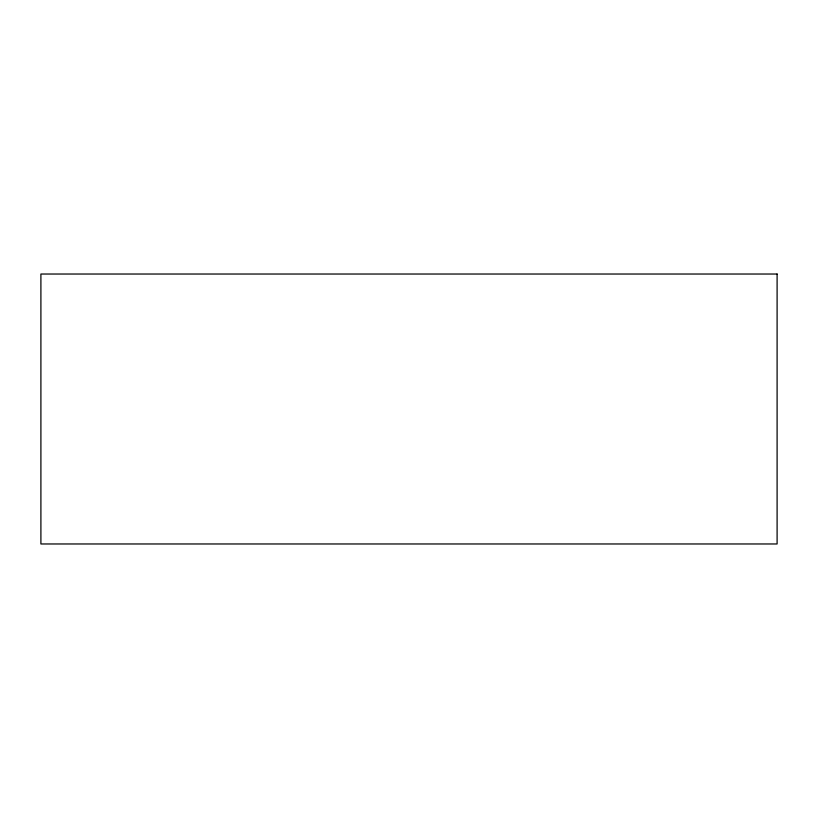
<?xml version="1.0" encoding="UTF-8"?>
<svg xmlns="http://www.w3.org/2000/svg" width="818" height="818" viewBox="0 0 818 818"><rect width="100%" height="100%" fill="white"/><g stroke="black" fill="none" stroke-linecap="round" stroke-linejoin="round"><path stroke-width="1.23" d="M777.1 274.03L40.9 274.03L40.9 543.97L777.1 543.97L777.1 274.03"/></g></svg>
